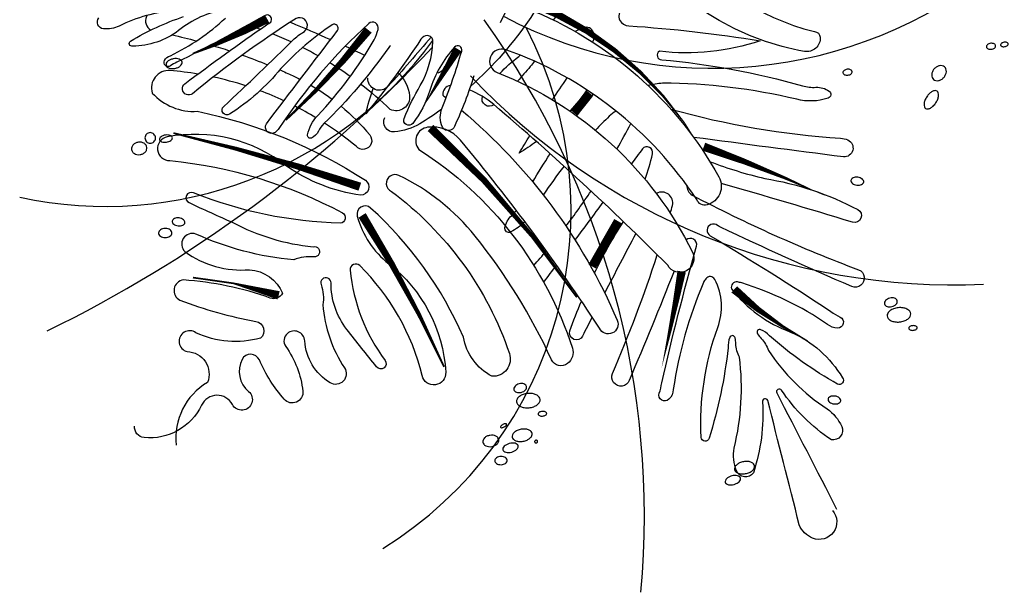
# Model space of a CAD drawing. Header units: millimetres. Extents: x 411.94 to 412.92, y 2579.66 to 2580.81.
# Drawn here: x 411.942 to 412.923, y 2579.664 to 2580.233 of the extents above; entities that cross this region are included whole.
import ezdxf

# ---------------------------------------------------------------- set-up
doc = ezdxf.new("R2010")
doc.units = ezdxf.units.MM
doc.header["$LTSCALE"] = 10
doc.layers.add('Vegetais', color=94, linetype='Continuous')

msp = doc.modelspace()

# ---------------------------------------------------------------- linework, layer by layer
at = {"layer": 'Vegetais'}
for points, format in [([(412.48993, 2580.31692, -0.1285), (412.38949, 2580.16699, -0.104764)], "xyb"), ([(412.58937, 2580.31298, 0.163581), (412.73107, 2580.22141, -0.377632), (412.73675, 2580.21581, -0.488498), (412.72108, 2580.2017, -0.173326), (412.56683, 2580.28987)], "xyb"), ([(412.44546, 2580.25194, 0.0084, 0, -0.170248), (412.61992, 2580.10306, 0, 0, -7.308398)], "xyseb"), ([(412.4721, 2580.23278, 0.032911), (412.48325, 2580.25109, 0.793457), (412.47447, 2580.25865, 0.008634), (412.45222, 2580.2418, -0.205656)], "xyb"), ([(412.59821, 2580.2589, 0.111275), (412.54093, 2580.24351, 0.423042), (412.53772, 2580.23257, 0.263145), (412.54672, 2580.22715, -0.023955), (412.67718, 2580.21216, -0.109367), (412.57713, 2580.20179, 0.756256), (412.57941, 2580.19337, -0.047147), (412.71905, 2580.1675, 0.085514), (412.7325, 2580.16603, -0.173537), (412.74559, 2580.16224, -0.611406), (412.74452, 2580.15528, -0.142657), (412.71344, 2580.15411, 0.058351), (412.58022, 2580.17014, 0.036897), (412.56585, 2580.16774, 0.743756)], "xyb"), ([(412.09617, 2580.24206, 0.100241), (412.04068, 2580.2269, -0.138365), (412.02499, 2580.22416, -0.596753), (412.02049, 2580.23503, -0.095919)], "xyb"), ([(412.14616, 2580.24292, 0.141302), (412.09968, 2580.22232, -0.156956), (412.05412, 2580.20683, -0.832604), (412.05199, 2580.21199, -0.053181), (412.10472, 2580.23628, 0.107666)], "xyb"), ([(412.06828, 2580.23743, 0.021622), (412.06774, 2580.23634, 0.388648), (412.07222, 2580.22293, -0.018298)], "xyb"), ([(412.31013, 2580.20712, 0.18014), (412.30841, 2580.20573, -0.047147), (412.24404, 2580.12996, 0.085514), (412.23847, 2580.12231, -0.173537), (412.23161, 2580.11568, -0.611406), (412.22775, 2580.11876, -0.142657), (412.23787, 2580.13804, 0.058351), (412.29403, 2580.21333, 0.039573), (412.29777, 2580.2236, 0.743756), (412.28846, 2580.22947, 0.060954), (412.19928, 2580.12513, -0.10297), (412.19568, 2580.12126, -0.832584), (412.18693, 2580.12979, -0.000628), (412.25751, 2580.22245, 0.788081), (412.25225, 2580.2282, 0.057425), (412.20119, 2580.18466, -0.080036), (412.15028, 2580.13937, -0.918216), (412.14449, 2580.14695, 0.004813), (412.21459, 2580.21405, -0.03162), (412.21975, 2580.2184, -0.044063), (412.22305, 2580.22042, 0.221847), (412.22738, 2580.22585, 0.653737), (412.21632, 2580.23425, 0.031371), (412.11365, 2580.1597, -1.005049), (412.10594, 2580.16965, -0.008815), (412.18704, 2580.2282, -0.057831), (412.18926, 2580.22939, 1.057911), (412.18553, 2580.23744, -0.013282), (412.09805, 2580.19088, 0.044679), (412.09157, 2580.18725, -0.790564), (412.08572, 2580.19257, -0.188324), (412.09152, 2580.19739, 0.075169), (412.14617, 2580.23477, 0.037727)], "xyb"), ([(412.1877, 2580.23389, 0.0084, 0.00168, -0.036657), (412.11395, 2580.19952, 0.00168, 0.00168, -7.459748)], "xyseb"), ([(412.44544, 2580.24456, -0.173326), (412.63615, 2580.07709, -0.488498), (412.62437, 2580.04937, -0.377632), (412.61416, 2580.05445, 0.163581), (412.42468, 2580.20339, 0.982512), (412.41617, 2580.18077, -0.185707), (412.6099, 2580.00232, -0.972106), (412.5853, 2579.98928, 0.021363), (412.41256, 2580.14892, 0.082807), (412.38826, 2580.16342, 0.492501)], "xyb"), ([(412.18067, 2580.22375, 0.008722), (412.16849, 2580.2279, 0.315171)], "xyb"), ([(412.28816, 2580.22292, 0.0084, 0.00168, -0.036927), (412.20633, 2580.13357, 0.00168, 0.00168, -9.83265)], "xyseb"), ([(412.21078, 2580.23071, -0.005374), (412.25063, 2580.21344, -0.256445)], "xyb"), ([(412.09336, 2580.21808, -0.010514), (412.11749, 2580.21217, -0.009757)], "xyb"), ([(412.21152, 2580.21106, 0.013633), (412.19307, 2580.21904, 0.315171)], "xyb"), ([(412.39284, 2580.17734, -0.032508), (412.3737, 2580.12721, -0.231897), (412.36866, 2580.12309, -0.357791), (412.36167, 2580.12654, -0.205656), (412.36128, 2580.14549, 0.026446), (412.3808, 2580.20203, 0.793457), (412.37372, 2580.20598, 0.110368), (412.34906, 2580.16275, -0.090521), (412.33217, 2580.13023, -0.874242), (412.32357, 2580.13522, -0.033102), (412.33965, 2580.16785, 0.122385), (412.35225, 2580.21162, 0.423042), (412.34674, 2580.21738, 0.263145), (412.34031, 2580.2138, -0.023955), (412.28575, 2580.13982, -0.040082), (412.29296, 2580.16488, 0.756256)], "xyb"), ([(412.51078, 2580.21097, 0.237169), (412.51181, 2580.2205, 0.423042), (412.50136, 2580.22507, 0.016151), (412.49341, 2580.22151, -0.012261)], "xyb"), ([(412.13181, 2580.20814, -0.008264), (412.15045, 2580.20232, -0.009757)], "xyb"), ([(412.26518, 2580.20688, -0.002651), (412.28463, 2580.19789, -0.256445)], "xyb"), ([(412.35034, 2580.21602, -0.008662), (412.30785, 2580.1671, -0.719441), (412.28765, 2580.17527, -0.051516)], "xyb"), ([(412.37701, 2580.20396, 0.0084, 0, 0), (412.34318, 2580.14746, 0.0084, 0, 0)], "xyseb"), ([(412.16302, 2580.198, -0.011375), (412.18813, 2580.18842, -0.009757)], "xyb"), ([(412.23827, 2580.19724, 0.011924), (412.22279, 2580.20558, 0.315171)], "xyb"), ([(412.41865, 2580.17977, -0.043459), (412.43739, 2580.19676, 0.003049), (412.43896, 2580.19798, 0.793457)], "xyb"), ([(412.27021, 2580.17683, 0.016622), (412.24979, 2580.19041, 0.315171)], "xyb"), ([(412.36378, 2580.18679, -0.278833), (412.35715, 2580.18017, 0.128112)], "xyb"), ([(412.4534, 2580.19182, 0.012772), (412.44885, 2580.18664, -0.012261), (412.43615, 2580.17216, -0.874242)], "xyb"), ([(412.11878, 2580.17921, 0.020681), (412.09133, 2580.18266, 0.534735), (412.07358, 2580.16038, 0.22936), (412.11824, 2580.14221, -0.092835), (412.28512, 2580.07371, -0.746669), (412.28049, 2580.05893, -0.117357), (412.20677, 2580.08781, 0.216055), (412.08847, 2580.11683, 0.925025), (412.09101, 2580.09324, -0.097624), (412.26251, 2580.04132, -0.700336), (412.26042, 2580.03106, -0.088639), (412.11438, 2580.06117, 0.982257), (412.11008, 2580.05146, 0.004019), (412.15341, 2580.03176, 0.098446), (412.23329, 2580.00764, -1.18804), (412.23407, 2579.99761, 0.122318), (412.21411, 2579.99462, -0.083765), (412.11681, 2580.02026, 0.80059), (412.1059, 2580.00283, 0.178514), (412.17014, 2579.98481, -0.287729), (412.20283, 2579.96138, -0.387911), (412.19074, 2579.95672, 0.067021), (412.10445, 2579.97468, 0.739204), (412.10092, 2579.95472, 0.044661), (412.17648, 2579.9334, -0.63169), (412.18113, 2579.91689, -0.177355), (412.11692, 2579.92221, 1.21907), (412.10824, 2579.90353, -0.515487), (412.12848, 2579.87286, 0.297718), (412.0974, 2579.81044)], "xyb"), ([(412.20013, 2580.18337, -0.005889), (412.21283, 2580.17768, -0.009757), (412.22051, 2580.17394, -1.004574)], "xyb"), ([(412.31722, 2580.18067, -0.18215), (412.32904, 2580.15773, -0.592067), (412.30985, 2580.14412, 0.026225), (412.28046, 2580.16924, 0.315171)], "xyb"), ([(412.16633, 2580.16758, 0.024886), (412.1342, 2580.17624, 0.534735)], "xyb"), ([(412.23092, 2580.16827, -0.029286), (412.25229, 2580.15412, -1.004574)], "xyb"), ([(412.36985, 2580.16798, 0.401611), (412.36191, 2580.1583, -0.001909), (412.3653, 2580.15567, -0.980191)], "xyb"), ([(412.47092, 2580.1536, -0.00479), (412.48557, 2580.17542, 0.263145)], "xyb"), ([(412.20432, 2580.15266, 0.019317), (412.18049, 2580.16264, 0.534735)], "xyb"), ([(412.50515, 2580.16342, -0.028967), (412.48823, 2580.14246, -0.023955)], "xyb"), ([(412.50812, 2580.16013, 0.0084, 0.0084, 0), (412.49246, 2580.14046, 0.0084, 0.0084, 0)], "xyseb"), ([(412.49496, 2580.13775, -0.009564), (412.51157, 2580.15912, 0.756256)], "xyb"), ([(412.23593, 2580.13586, 0.017965), (412.21491, 2580.14751, 0.534735)], "xyb"), ([(412.41271, 2580.14879, -0.772588), (412.40146, 2580.15691, -0.090521)], "xyb"), ([(412.38063, 2580.14322, -0.117246), (412.53529, 2579.93461, -0.980191), (412.51765, 2579.92663, 0.028757), (412.37963, 2580.1134, 0.256445), (412.34685, 2580.1263, 0.592067), (412.33825, 2580.1044, -0.174242), (412.49067, 2579.9069, -0.315171), (412.48594, 2579.89153, -0.483658), (412.46999, 2579.89542, 0.061329), (412.39414, 2580.01828, 0.111769), (412.31852, 2580.07851, 1.004574), (412.31095, 2580.06267, -0.152376), (412.42816, 2579.90154, -0.534735), (412.4108, 2579.87896, -0.22936), (412.38244, 2579.91794, 0.106134), (412.2904, 2580.04611, 0.746669), (412.27716, 2580.03806, 0.164109), (412.30836, 2579.99081, -0.216055), (412.36495, 2579.88295, -0.925025), (412.34144, 2579.87974, 0.139393), (412.27953, 2579.9889, 0.700336), (412.27007, 2579.98441, 0.13749), (412.30469, 2579.89473, -0.982257), (412.2963, 2579.88822, -0.004019), (412.26676, 2579.92555, -0.168333), (412.25105, 2579.97175, 1.18804), (412.24113, 2579.97009, -0.122318), (412.24302, 2579.95, 0.127158), (412.2644, 2579.88726, -0.80059), (412.25011, 2579.87248, -0.244545), (412.22494, 2579.91418, 0.61749), (412.20769, 2579.9215, 0.387911), (412.20607, 2579.90865, -0.124347), (412.22312, 2579.86431, -0.739204), (412.20459, 2579.85609, -0.075832), (412.17988, 2579.89517, 0.63169), (412.16274, 2579.89571, 0.351057), (412.16919, 2579.86381, -1.21907), (412.15315, 2579.85089, 0.618816), (412.12254, 2579.85032, -0.316195), (412.06538, 2579.81801, -0.418702), (412.05607, 2579.82953)], "xyb"), ([(412.26099, 2580.14725, -0.046101), (412.28946, 2580.11874, -1.004574), (412.2759, 2580.10759, 0.029019), (412.24457, 2580.13047, 0.534735)], "xyb"), ([(412.36076, 2580.14407, -0.018215), (412.33909, 2580.1297, -0.104764), (412.31412, 2580.12174, -0.594317), (412.30443, 2580.13595, 0.147429)], "xyb"), ([(412.53402, 2580.1425, 0.021663), (412.52728, 2580.13723, 0.010524), (412.51351, 2580.12351, -0.142657)], "xyb"), ([(412.58837, 2580.14449, 0.053104), (412.75687, 2580.11547, -0.10297), (412.76422, 2580.11376, -0.832584), (412.75987, 2580.09686, -0.000567), (412.61111, 2580.11627, 0.788081)], "xyb"), ([(412.34983, 2580.1257, 0.0084, 0.00168, -0.06358), (412.49512, 2579.95738, 0.00168, 0.00168, -5.407091)], "xyseb"), ([(412.53486, 2580.1046, 0.010475), (412.5487, 2580.13014, 0.743756)], "xyb"), ([(412.27962, 2580.06731, 0.0084, 0.00168, 0.026168), (412.09454, 2580.12061, 0.00168, 0.00168, -2.255063)], "xyseb"), ([(412.45494, 2580.11223, -0.022332), (412.43775, 2580.10058, -0.003726), (412.44832, 2580.11807, 0.263145)], "xyb"), ([(412.62115, 2580.10705, 0.0084, 0, -0.024865), (412.74201, 2580.05813, 0.0084, 0, -0.712448)], "xyseb"), ([(412.45135, 2580.072, -0.01164), (412.46866, 2580.10003, 0.756256)], "xyb"), ([(412.56283, 2580.07463, 0.033593), (412.57023, 2580.09989, 0.788081), (412.56027, 2580.10486, -0.000069), (412.54927, 2580.09, -0.832584)], "xyb"), ([(412.62732, 2580.09217, 0.034028), (412.68176, 2580.07551, -0.080036), (412.77406, 2580.04464, -0.918216), (412.76879, 2580.03207, 0.00472), (412.63837, 2580.07048, -0.03162)], "xyb"), ([(412.48239, 2580.08765, 0.019099), (412.46176, 2580.05906, -0.142657)], "xyb"), ([(412.4843, 2580.02805, 0.015472), (412.5092, 2580.063, 0.743756)], "xyb"), ([(412.58782, 2580.0409, 0.001462), (412.59007, 2580.04869, 0.653737), (412.5742, 2580.06059, 0.004147), (412.57403, 2580.0605, -0.044063)], "xyb"), ([(412.60431, 2580.06875, 0.274946), (412.60955, 2580.05899, 0.031371), (412.77493, 2579.98479, -1.005049), (412.76808, 2579.96817, -0.008815), (412.63787, 2580.02701, -0.057831), (412.63481, 2580.02892, 1.057911), (412.62749, 2580.01857, -0.013282), (412.74739, 2579.94329, 0.044679), (412.7565, 2579.93784, -0.790564), (412.75407, 2579.92681, -0.188324), (412.74397, 2579.93057, 0.075169), (412.6588, 2579.97171, 0.037727), (412.65453, 2579.97273, 0.561894), (412.6487, 2579.9659, 0.141302), (412.70728, 2579.92296, -0.156956), (412.75887, 2579.87751, -0.832604), (412.75399, 2579.87122, -0.053181), (412.68639, 2579.91928, 0.107666), (412.67791, 2579.92527, 0.753369), (412.67453, 2579.92109, 0.035199), (412.67815, 2579.91662, -0.108261), (412.68531, 2579.90457, 0.100241), (412.74355, 2579.84659, -0.138365), (412.7581, 2579.8291, -0.596753), (412.74784, 2579.8158, -0.095919), (412.69832, 2579.86508, 0.919349), (412.69358, 2579.86247, -0.000976), (412.75309, 2579.74705)], "xyb"), ([(412.52104, 2580.05189, -0.000175), (412.49323, 2580.01442, -0.832584)], "xyb"), ([(412.28193, 2580.03882, 0.0084, 0.00168, -0.037105), (412.36336, 2579.88828, 0.00168, 0.00168, -0.573651)], "xyseb"), ([(412.44345, 2580.03259, -0.078352), (412.42949, 2580.02232, -0.611406), (412.42376, 2580.02642, -0.173537), (412.43017, 2580.03844, 0.045236), (412.43504, 2580.04373, -0.048691)], "xyb"), ([(412.53592, 2580.03311, 0.0084, 0.0084, 0), (412.51027, 2579.98809, 0.0084, 0.0084, 0)], "xyseb"), ([(412.51253, 2579.98159, -0.027429), (412.5413, 2580.03259, 0.084068)], "xyb"), ([(412.55359, 2580.02069, 0.002446), (412.52278, 2579.96179, -0.918216)], "xyb"), ([(412.74895, 2579.74575, -0.787761), (412.72925, 2579.71815, -0.203536), (412.716, 2579.7314, -0.000994), (412.68475, 2579.85495, 0.919349), (412.67957, 2579.85338, -0.09457), (412.6704, 2579.78311, -0.596753), (412.65371, 2579.78504, -0.138365), (412.65133, 2579.80767, 0.091215), (412.65662, 2579.89782, -0.108261), (412.65298, 2579.91137, 0.035199), (412.65231, 2579.91708, 0.753369), (412.64695, 2579.91757, 0.107666), (412.64533, 2579.90731, -0.047991), (412.62641, 2579.81737, -0.832604), (412.61849, 2579.81827, -0.097838), (412.63495, 2579.92733, 0.213906), (412.63207, 2579.97522, 0.561894), (412.62311, 2579.9758, 0.037727), (412.62086, 2579.97204, 0.064495), (412.59088, 2579.86595, -0.188324), (412.58652, 2579.8561, -0.790564), (412.57692, 2579.86205, 0.044679), (412.57938, 2579.87238, -0.013402), (412.61406, 2580.00834, 0.725476), (412.60364, 2580.01442, -0.057831)], "xyb"), ([(412.45242, 2579.98911, 0.006858), (412.4648, 2580.00355, 0.743756)], "xyb"), ([(412.59167, 2579.98346, -0.007291), (412.54712, 2579.87491, -1.005049), (412.53043, 2579.8816, 0.022773), (412.57502, 2579.99957, 0.653737)], "xyb"), ([(412.19903, 2579.95938, 0.0084, 0.00168, 0), (412.1545, 2579.97127, 0.00168, 0.00168, 0), (412.1139, 2579.97704, 0.00168, 0.00168, 0)], "xyseb"), ([(412.47478, 2579.98959, -0.000079), (412.46215, 2579.9726, -0.832584)], "xyb"), ([(412.59919, 2579.98308, 0.0084, 0, -0.010863), (412.57922, 2579.88691, 0.0084, 0, 0.075293)], "xyseb"), ([(412.6514, 2579.96529, 0.0084, 0, 0.072031), (412.72635, 2579.91342, 0.0084, 0, -0.613541)], "xyseb"), ([(412.51037, 2579.93768, 0.000773), (412.50083, 2579.91898, -0.918216), (412.48815, 2579.92397, -0.014899), (412.4997, 2579.95362, 0.084068)], "xyb")]:
    msp.add_lwpolyline(points, format=format, dxfattribs=at)
for points in [[(412.91097, 2580.20733, 0.144142), (412.91054, 2580.20834, 0.107177), (412.90939, 2580.20925, 0.077903), (412.9079, 2580.2097, 0.065119), (412.90605, 2580.20973, 0.065119), (412.90426, 2580.20927, 0.077903), (412.90292, 2580.20849, 0.107177), (412.90201, 2580.20734, 0.144142), (412.90183, 2580.20625, 0.144142), (412.90226, 2580.20524, 0.107177), (412.90341, 2580.20434, 0.077903), (412.90489, 2580.20388, 0.065119), (412.90674, 2580.20385, 0.065119), (412.90854, 2580.20431, 0.077903), (412.90987, 2580.20509, 0.107177), (412.91078, 2580.20624, 0.144142)], [(412.92343, 2580.20922, 0.157288), (412.92306, 2580.20994, 0.10658), (412.92207, 2580.21057, 0.072154), (412.92084, 2580.21085, 0.058548), (412.9193, 2580.21078, 0.058548), (412.91781, 2580.21035, 0.072154), (412.91673, 2580.20971, 0.10658), (412.91599, 2580.20879, 0.157288), (412.91587, 2580.20799, 0.157288), (412.91624, 2580.20727, 0.10658), (412.91722, 2580.20663, 0.072154), (412.91845, 2580.20636, 0.058548), (412.92, 2580.20643, 0.058548), (412.92149, 2580.20685, 0.072154), (412.92257, 2580.2075, 0.10658), (412.92331, 2580.20842, 0.157288)], [(412.10309, 2580.19108, 0.15203), (412.10226, 2580.19265, 0.106953), (412.10014, 2580.194, 0.074424), (412.09753, 2580.19455, 0.061065), (412.09429, 2580.19434, 0.061065), (412.0912, 2580.19336, 0.074424), (412.08896, 2580.1919, 0.106953), (412.08748, 2580.18988, 0.15203), (412.08728, 2580.18811, 0.15203), (412.08811, 2580.18653, 0.106953), (412.09022, 2580.18518, 0.074424), (412.09283, 2580.18463, 0.061065), (412.09608, 2580.18484, 0.061065), (412.09917, 2580.18582, 0.074424), (412.10141, 2580.18728, 0.106953), (412.10288, 2580.18931, 0.15203)], [(412.86018, 2580.18638, 0.124024), (412.85801, 2580.18748, 0.105662), (412.85517, 2580.18752, 0.087073), (412.85243, 2580.18645, 0.077333), (412.84991, 2580.18432, 0.077333), (412.84815, 2580.18152, 0.087073), (412.84746, 2580.17866, 0.105662), (412.84789, 2580.17585, 0.124024), (412.84928, 2580.17386, 0.124024), (412.85144, 2580.17276, 0.105662), (412.85428, 2580.17273, 0.087073), (412.85702, 2580.17379, 0.077333), (412.85955, 2580.17592, 0.077333), (412.86131, 2580.17872, 0.087073), (412.86199, 2580.18158, 0.105662), (412.86157, 2580.18439, 0.124024)], [(412.76846, 2580.18159, 0.144142), (412.76803, 2580.1826, 0.107177), (412.76688, 2580.18351, 0.077903), (412.7654, 2580.18396, 0.065119), (412.76355, 2580.18399, 0.065119), (412.76175, 2580.18354, 0.077903), (412.76042, 2580.18275, 0.107177), (412.75951, 2580.1816, 0.144142), (412.75932, 2580.18052, 0.144142), (412.75975, 2580.1795, 0.107177), (412.7609, 2580.1786, 0.077903), (412.76238, 2580.17814, 0.065119), (412.76424, 2580.17812, 0.065119), (412.76603, 2580.17857, 0.077903), (412.76737, 2580.17935, 0.107177), (412.76827, 2580.1805, 0.144142)], [(412.85273, 2580.16226, 0.167645), (412.85081, 2580.16274, 0.105364), (412.84785, 2580.16184, 0.06781), (412.84518, 2580.15985, 0.053968), (412.84253, 2580.15662, 0.053968), (412.84063, 2580.1529, 0.06781), (412.83988, 2580.14965, 0.105364), (412.84024, 2580.14658, 0.167645), (412.84145, 2580.14502, 0.167645), (412.84337, 2580.14454, 0.105364), (412.84632, 2580.14544, 0.06781), (412.849, 2580.14743, 0.053968), (412.85165, 2580.15066, 0.053968), (412.85355, 2580.15438, 0.06781), (412.8543, 2580.15763, 0.105364), (412.85394, 2580.1607, 0.167645)], [(412.07631, 2580.11771, 0.097019), (412.07517, 2580.11944, 0.097869), (412.07348, 2580.12059, 0.099096), (412.07148, 2580.12101, 0.099982), (412.06949, 2580.12063, 0.099982), (412.0678, 2580.11951, 0.099096), (412.06667, 2580.1178, 0.097869), (412.06628, 2580.11579, 0.097019), (412.06668, 2580.11376, 0.097019), (412.06782, 2580.11204, 0.097869), (412.06951, 2580.11088, 0.099096), (412.07151, 2580.11046, 0.099982), (412.0735, 2580.11085, 0.099982), (412.07519, 2580.11197, 0.099096), (412.07632, 2580.11368, 0.097869), (412.07671, 2580.11569, 0.097019)], [(412.09348, 2580.11594, 0.163566), (412.09291, 2580.11709, 0.105915), (412.09128, 2580.11816, 0.0695), (412.08923, 2580.11864, 0.055716), (412.08662, 2580.11859, 0.055716), (412.08408, 2580.11796, 0.0695), (412.08223, 2580.11697, 0.105915), (412.08093, 2580.11551, 0.163566), (412.08068, 2580.11424, 0.163566), (412.08125, 2580.11309, 0.105915), (412.08288, 2580.11202, 0.0695), (412.08493, 2580.11154, 0.055716), (412.08754, 2580.11159, 0.055716), (412.09008, 2580.11222, 0.0695), (412.09193, 2580.11322, 0.105915), (412.09323, 2580.11468, 0.163566)], [(412.06821, 2580.10637, 0.119089), (412.06735, 2580.10857, 0.104774), (412.06539, 2580.11041, 0.089347), (412.06281, 2580.1114, 0.08084), (412.05976, 2580.11147, 0.08084), (412.05684, 2580.11058, 0.089347), (412.05462, 2580.10894, 0.104774), (412.05322, 2580.10664, 0.119089), (412.05298, 2580.10429, 0.119089), (412.05385, 2580.10208, 0.104774), (412.05581, 2580.10024, 0.089347), (412.05839, 2580.09926, 0.08084), (412.06144, 2580.09918, 0.08084), (412.06435, 2580.10007, 0.089347), (412.06658, 2580.10172, 0.104774), (412.06797, 2580.10401, 0.119089)], [(412.77993, 2580.07201, 0.149455), (412.77968, 2580.07344, 0.107072), (412.77841, 2580.07499, 0.07555), (412.77656, 2580.07605, 0.06235), (412.77407, 2580.07668, 0.06235), (412.77149, 2580.07667, 0.07555), (412.76944, 2580.07609, 0.107072), (412.76784, 2580.07488, 0.149455), (412.76725, 2580.07356, 0.149455), (412.7675, 2580.07213, 0.107072), (412.76877, 2580.07058, 0.07555), (412.77062, 2580.06952, 0.06235), (412.77312, 2580.06889, 0.06235), (412.77569, 2580.0689, 0.07555), (412.77774, 2580.06949, 0.107072), (412.77934, 2580.07069, 0.149455)], [(412.10597, 2580.03157, 0.149455), (412.10572, 2580.033, 0.107072), (412.10445, 2580.03455, 0.07555), (412.1026, 2580.03561, 0.06235), (412.10011, 2580.03624, 0.06235), (412.09753, 2580.03623, 0.07555), (412.09548, 2580.03565, 0.107072), (412.09388, 2580.03445, 0.149455), (412.09329, 2580.03312, 0.149455), (412.09354, 2580.03169, 0.107072), (412.09481, 2580.03014, 0.07555), (412.09666, 2580.02908, 0.06235), (412.09916, 2580.02845, 0.06235), (412.10173, 2580.02846, 0.07555), (412.10378, 2580.02905, 0.107072), (412.10538, 2580.03025, 0.149455)], [(412.09313, 2580.02121, 0.139441), (412.0927, 2580.02282, 0.107104), (412.09123, 2580.02439, 0.080015), (412.08918, 2580.02537, 0.067713), (412.08653, 2580.02577, 0.067713), (412.08388, 2580.02545, 0.080015), (412.0818, 2580.02453, 0.107104), (412.08028, 2580.02301, 0.139441), (412.0798, 2580.02141, 0.139441), (412.08023, 2580.0198, 0.107104), (412.0817, 2580.01822, 0.080015), (412.08375, 2580.01725, 0.067713), (412.0864, 2580.01684, 0.067713), (412.08906, 2580.01717, 0.080015), (412.09113, 2580.01808, 0.107104), (412.09265, 2580.01961, 0.139441)], [(412.81315, 2579.95401, 0.137794), (412.81233, 2579.95543, 0.10704), (412.81055, 2579.95655, 0.08076), (412.80839, 2579.95695, 0.068655), (412.80582, 2579.95666, 0.068655), (412.80342, 2579.95568, 0.08076), (412.80172, 2579.95429, 0.10704), (412.80069, 2579.95246, 0.137794), (412.80065, 2579.95082, 0.137794), (412.80147, 2579.9494, 0.10704), (412.80325, 2579.94829, 0.08076), (412.80541, 2579.94789, 0.068655), (412.80798, 2579.94818, 0.068655), (412.81038, 2579.94915, 0.08076), (412.81208, 2579.95055, 0.10704), (412.81311, 2579.95238, 0.137794)], [(412.82665, 2579.94109, 0.151372), (412.82564, 2579.94351, 0.106988), (412.82275, 2579.94577, 0.074711), (412.81902, 2579.94693, 0.06139), (412.81428, 2579.94706, 0.06139), (412.80965, 2579.94605, 0.074711), (412.8062, 2579.94421, 0.106988), (412.80378, 2579.94146, 0.151372), (412.80324, 2579.93889, 0.151372), (412.80425, 2579.93647, 0.106988), (412.80714, 2579.93421, 0.074711), (412.81087, 2579.93306, 0.06139), (412.81561, 2579.93292, 0.06139), (412.82024, 2579.93394, 0.074711), (412.82369, 2579.93577, 0.106988), (412.82611, 2579.93852, 0.151372)], [(412.83314, 2579.92727, 0.163976), (412.8328, 2579.92805, 0.105864), (412.83176, 2579.92881, 0.069329), (412.83043, 2579.9292, 0.055537), (412.82871, 2579.92925, 0.055537), (412.82701, 2579.92893, 0.069329), (412.82576, 2579.92834, 0.105864), (412.82485, 2579.92743, 0.163976), (412.82464, 2579.92661, 0.163976), (412.82498, 2579.92583, 0.105864), (412.82602, 2579.92507, 0.069329), (412.82735, 2579.92468, 0.055537), (412.82907, 2579.92463, 0.055537), (412.83077, 2579.92495, 0.069329), (412.83202, 2579.92554, 0.105864), (412.83293, 2579.92645, 0.163976)], [(412.44517, 2579.86884, 0.137794), (412.44435, 2579.87026, 0.10704), (412.44257, 2579.87137, 0.08076), (412.44041, 2579.87178, 0.068655), (412.43784, 2579.87149, 0.068655), (412.43544, 2579.87051, 0.08076), (412.43374, 2579.86912, 0.10704), (412.43271, 2579.86729, 0.137794), (412.43267, 2579.86565, 0.137794), (412.43349, 2579.86423, 0.10704), (412.43527, 2579.86312, 0.08076), (412.43743, 2579.86271, 0.068655), (412.44, 2579.86301, 0.068655), (412.4424, 2579.86398, 0.08076), (412.4441, 2579.86538, 0.10704), (412.44513, 2579.8672, 0.137794)], [(412.45867, 2579.85592, 0.151372), (412.45766, 2579.85834, 0.106988), (412.45477, 2579.8606, 0.074711), (412.45104, 2579.86175, 0.06139), (412.4463, 2579.86189, 0.06139), (412.44167, 2579.86087, 0.074711), (412.43822, 2579.85904, 0.106988), (412.4358, 2579.85629, 0.151372), (412.43526, 2579.85372, 0.151372), (412.43627, 2579.8513, 0.106988), (412.43916, 2579.84904, 0.074711), (412.44289, 2579.84789, 0.06139), (412.44763, 2579.84775, 0.06139), (412.45226, 2579.84877, 0.074711), (412.45571, 2579.8506, 0.106988), (412.45813, 2579.85335, 0.151372)], [(412.75722, 2579.85463, 0.149455), (412.75696, 2579.85606, 0.107072), (412.75569, 2579.85761, 0.07555), (412.75385, 2579.85867, 0.06235), (412.75135, 2579.8593, 0.06235), (412.74878, 2579.85929, 0.07555), (412.74673, 2579.85871, 0.107072), (412.74513, 2579.85751, 0.149455), (412.74454, 2579.85618, 0.149455), (412.74479, 2579.85475, 0.107072), (412.74606, 2579.8532, 0.07555), (412.7479, 2579.85214, 0.06235), (412.7504, 2579.85152, 0.06235), (412.75298, 2579.85152, 0.07555), (412.75502, 2579.85211, 0.107072), (412.75663, 2579.85331, 0.149455)], [(412.46516, 2579.8421, 0.163976), (412.46482, 2579.84288, 0.105864), (412.46378, 2579.84364, 0.069329), (412.46245, 2579.84402, 0.055537), (412.46073, 2579.84408, 0.055537), (412.45903, 2579.84376, 0.069329), (412.45778, 2579.84317, 0.105864), (412.45687, 2579.84226, 0.163976), (412.45667, 2579.84144, 0.163976), (412.457, 2579.84066, 0.105864), (412.45804, 2579.8399, 0.069329), (412.45937, 2579.83951, 0.055537), (412.46109, 2579.83946, 0.055537), (412.46279, 2579.83978, 0.069329), (412.46404, 2579.84037, 0.105864), (412.46495, 2579.84128, 0.163976)], [(412.42535, 2579.83143, 0.198457), (412.42497, 2579.83174, 0.098621), (412.42403, 2579.83184, 0.055917), (412.423, 2579.83164, 0.042652), (412.42175, 2579.83111, 0.042652), (412.4206, 2579.83037, 0.055917), (412.41984, 2579.82965, 0.098621), (412.41939, 2579.82881, 0.198457), (412.41943, 2579.82832, 0.198457), (412.41981, 2579.82801, 0.098621), (412.42076, 2579.82791, 0.055917), (412.42178, 2579.82812, 0.042652), (412.42304, 2579.82865, 0.042652), (412.42419, 2579.82938, 0.055917), (412.42494, 2579.83011, 0.098621), (412.42539, 2579.83095, 0.198457)], [(412.45068, 2579.82222, 0.15203), (412.44963, 2579.82419, 0.106953), (412.44699, 2579.82587, 0.074424), (412.44373, 2579.82656, 0.061065), (412.43968, 2579.8263, 0.061065), (412.43581, 2579.82507, 0.074424), (412.43301, 2579.82325, 0.106953), (412.43116, 2579.82072, 0.15203), (412.43091, 2579.8185, 0.15203), (412.43195, 2579.81653, 0.106953), (412.43459, 2579.81485, 0.074424), (412.43786, 2579.81416, 0.061065), (412.44191, 2579.81442, 0.061065), (412.44578, 2579.81565, 0.074424), (412.44857, 2579.81747, 0.106953), (412.45042, 2579.82, 0.15203)], [(412.41767, 2579.81597, 0.1346), (412.4168, 2579.81789, 0.106857), (412.41473, 2579.81953, 0.082213), (412.41207, 2579.82033, 0.070538), (412.40885, 2579.82029, 0.070538), (412.40577, 2579.81935, 0.082213), (412.40348, 2579.81778, 0.106857), (412.402, 2579.81559, 0.1346), (412.40176, 2579.81349, 0.1346), (412.40263, 2579.81156, 0.106857), (412.4047, 2579.80992, 0.082213), (412.40736, 2579.80913, 0.070538), (412.41058, 2579.80917, 0.070538), (412.41366, 2579.81011, 0.082213), (412.41595, 2579.81167, 0.106857), (412.41743, 2579.81387, 0.1346)], [(412.45618, 2579.81445, 0.117084), (412.45597, 2579.81488, 0.104349), (412.45555, 2579.81522, 0.090268), (412.45502, 2579.81538, 0.082334), (412.45441, 2579.81535, 0.082334), (412.45385, 2579.81512, 0.090268), (412.45343, 2579.81475, 0.104349), (412.45319, 2579.81427, 0.117084), (412.45319, 2579.81378, 0.117084), (412.4534, 2579.81335, 0.104349), (412.45382, 2579.81301, 0.090268), (412.45435, 2579.81285, 0.082334), (412.45496, 2579.81288, 0.082334), (412.45552, 2579.81311, 0.090268), (412.45594, 2579.81348, 0.104349), (412.45618, 2579.81396, 0.117084)], [(412.4368, 2579.81004, 0.161214), (412.43591, 2579.81136, 0.106191), (412.43375, 2579.8124, 0.070487), (412.4312, 2579.81264, 0.056756), (412.42806, 2579.81214, 0.056756), (412.42512, 2579.81095, 0.070487), (412.42306, 2579.80941, 0.106191), (412.42176, 2579.80741, 0.161214), (412.42168, 2579.80582, 0.161214), (412.42257, 2579.80449, 0.106191), (412.42473, 2579.80346, 0.070487), (412.42728, 2579.80322, 0.056756), (412.43042, 2579.80372, 0.056756), (412.43336, 2579.80491, 0.070487), (412.43542, 2579.80644, 0.106191), (412.43672, 2579.80844, 0.161214)], [(412.42606, 2579.79533, 0.141515), (412.42562, 2579.79679, 0.107156), (412.42419, 2579.7982, 0.07908), (412.42226, 2579.79904, 0.066551), (412.41977, 2579.79933, 0.066551), (412.4173, 2579.79896, 0.07908), (412.41539, 2579.79806, 0.107156), (412.41401, 2579.79662, 0.141515), (412.41361, 2579.79514, 0.141515), (412.41406, 2579.79368, 0.107156), (412.41548, 2579.79228, 0.07908), (412.41741, 2579.79144, 0.066551), (412.4199, 2579.79115, 0.066551), (412.42237, 2579.79151, 0.07908), (412.42428, 2579.79241, 0.107156), (412.42566, 2579.79386, 0.141515)], [(412.67149, 2579.79003, 0.15203), (412.67045, 2579.792, 0.106953), (412.66781, 2579.79369, 0.074424), (412.66454, 2579.79437, 0.061065), (412.66049, 2579.79412, 0.061065), (412.65662, 2579.79289, 0.074424), (412.65383, 2579.79106, 0.106953), (412.65198, 2579.78853, 0.15203), (412.65172, 2579.78632, 0.15203), (412.65276, 2579.78435, 0.106953), (412.6554, 2579.78266, 0.074424), (412.65867, 2579.78198, 0.061065), (412.66272, 2579.78224, 0.061065), (412.66659, 2579.78347, 0.074424), (412.66938, 2579.78529, 0.106953), (412.67123, 2579.78782, 0.15203)], [(412.65761, 2579.77786, 0.161214), (412.65672, 2579.77918, 0.106191), (412.65457, 2579.78022, 0.070487), (412.65202, 2579.78046, 0.056756), (412.64888, 2579.77996, 0.056756), (412.64593, 2579.77876, 0.070487), (412.64388, 2579.77723, 0.106191), (412.64257, 2579.77523, 0.161214), (412.64249, 2579.77364, 0.161214), (412.64339, 2579.77231, 0.106191), (412.64554, 2579.77128, 0.070487), (412.64809, 2579.77103, 0.056756), (412.65123, 2579.77154, 0.056756), (412.65417, 2579.77273, 0.070487), (412.65623, 2579.77426, 0.106191), (412.65754, 2579.77626, 0.161214)]]:
    msp.add_lwpolyline(points, format="xyb", close=True, dxfattribs=at)
for centre, radius, start, end in [((411.4811, 2580.68267), 1.04157, 334.25607, 358.44298), ((412.63002, 2580.62908), 0.44408, 242.18348, 308.91046), ((411.71986, 2579.74027), 0.84231, 354.83412, 35.80127), ((412.09528, 2580.04318), 0.3941, 301.72074, 27.44052), ((412.02674, 2580.45151), 0.40375, 257.88363, 323.71631), ((411.3869, 2581.11529), 1.32591, 296.05022, 316.70077), ((412.87003, 2580.62991), 0.66014, 223.27726, 272.51985)]:
    msp.add_arc(centre, radius, start, end, dxfattribs=at)

doc.saveas('drawing.dxf')
